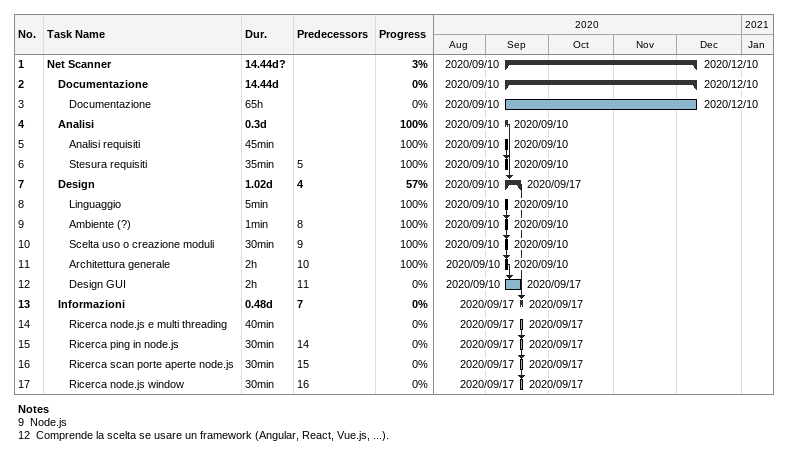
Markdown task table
| ID | Level | Task | Duration | Start | Finish | Predecessors | % complete |
|---|---|---|---|---|---|---|---|
| 1 | 1 | **Net Scanner** | 14.44d? | 2020-09-10 | 2020-12-10 |  | 3 |
| 2 | 2 | **Documentazione** | 14.44d | 2020-09-10 | 2020-12-10 |  | 0 |
| 3 | 3 | Documentazione | 65h | 2020-09-10 | 2020-12-10 |  | 0 |
| 4 | 2 | **Analisi** | 0.3d | 2020-09-10 | 2020-09-10 |  | 100 |
| 5 | 3 | Analisi requisiti | 45min | 2020-09-10 | 2020-09-10 |  | 100 |
| 6 | 3 | Stesura requisiti | 35min | 2020-09-10 | 2020-09-10 | 5 | 100 |
| 7 | 2 | **Design** | 1.02d | 2020-09-10 | 2020-09-17 | 4 | 57 |
| 8 | 3 | Linguaggio | 5min | 2020-09-10 | 2020-09-10 |  | 100 |
| 9 | 3 | Ambiente (?) | 1min | 2020-09-10 | 2020-09-10 | 8 | 100 |
| 10 | 3 | Scelta uso o creazione moduli | 30min | 2020-09-10 | 2020-09-10 | 9 | 100 |
| 11 | 3 | Architettura generale | 2h | 2020-09-10 | 2020-09-10 | 10 | 100 |
| 12 | 3 | Design GUI | 2h | 2020-09-10 | 2020-09-17 | 11 | 0 |
| 13 | 2 | **Informazioni** | 0.48d | 2020-09-17 | 2020-09-17 | 7 | 0 |
| 14 | 3 | Ricerca node.js e multi threading | 40min | 2020-09-17 | 2020-09-17 |  | 0 |
| 15 | 3 | Ricerca ping in node.js | 30min | 2020-09-17 | 2020-09-17 | 14 | 0 |
| 16 | 3 | Ricerca scan porte aperte node.js | 30min | 2020-09-17 | 2020-09-17 | 15 | 0 |
| 17 | 3 | Ricerca node.js window | 30min | 2020-09-17 | 2020-09-17 | 16 | 0 |

Notes
- 9: Node.js
- 12: Comprende la scelta se usare un framework (Angular, React, Vue.js, ...).
